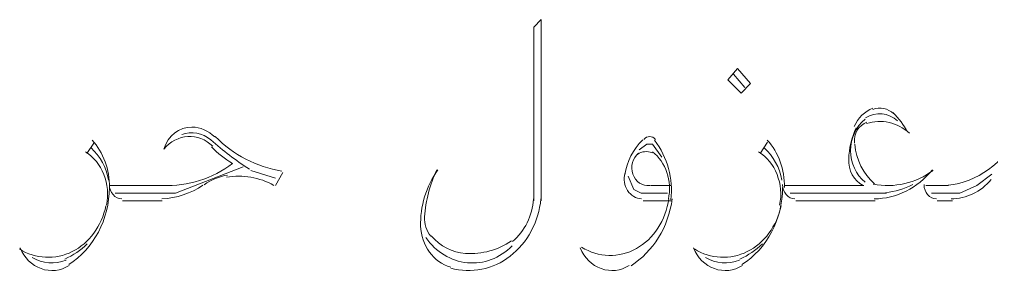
# Model space of a CAD drawing. Header units: inches. Extents: x -351 to 2582, y -266 to 144.
# Drawn here: x 228.685 to 229.573, y -52.474 to -52.245 of the extents above; entities that cross this region are included whole.
import ezdxf

# ---------------------------------------------------------------- set-up
doc = ezdxf.new("R2010")
doc.units = ezdxf.units.IN
doc.header["$MEASUREMENT"] = 0
doc.layers.add('PDF2_Geometry', color=7, linetype='Continuous')
doc.layers.add('WALL', color=7, linetype='Continuous')

# ---------------------------------------------------------------- blocks, each defined once
blk = doc.blocks.new('A$C5888202B')
at = {"layer": 'PDF2_Geometry', "lineweight": 18}
for p, q in [((-1.31397, -4.22146), (-1.30658, -4.21407)), ((-1.31397, -4.39157), (-1.31397, -4.22146)), ((-1.30658, -4.21407), (-1.30658, -4.30282)), ((-1.11428, -4.26214), (-1.12353, -4.27324)), ((-1.10689, -4.28063), (-1.11798, -4.26769)), ((-1.10134, -4.27693), (-1.11428, -4.26214)), ((-1.12353, -4.27324), (-1.11058, -4.28618)), ((-1.11058, -4.28618), (-1.10134, -4.27693)), ((-1.30658, -4.30282), (-1.30658, -4.39157)), ((-1.74478, -4.33425), (-1.75218, -4.34535)), ((-1.21043, -4.34165), (-1.20303, -4.3361)), ((-1.20303, -4.3361), (-1.19749, -4.3361)), ((-1.19749, -4.3361), (-1.18824, -4.34904)), ((-1.0847, -4.33425), (-1.09209, -4.34535)), ((-1.59872, -4.35829), (-1.66528, -4.38417)), ((-1.56728, -4.36938), (-1.59132, -4.36199)), ((-1.56728, -4.37678), (-1.55989, -4.36384)), ((-1.21598, -4.38048), (-1.22152, -4.36753)), ((-0.86467, -4.36568), (-0.87946, -4.37678)), ((-1.67637, -4.37678), (-1.72999, -4.37678)), ((-1.66528, -4.38417), (-1.72445, -4.38417)), ((-1.20858, -4.38417), (-1.21598, -4.38048)), ((-1.1827, -4.38417), (-1.20858, -4.38417)), ((-1.179, -4.37678), (-1.19934, -4.37678)), ((-0.9904, -4.37678), (-1.06806, -4.37678)), ((-0.96821, -4.38417), (-1.06251, -4.38417)), ((-0.92938, -4.37678), (-0.9072, -4.37678)), ((-0.8961, -4.38417), (-0.92384, -4.38417)), ((-0.87946, -4.37678), (-0.8961, -4.38417)), ((-1.71705, -4.39157), (-1.67822, -4.39157)), ((-1.20673, -4.39157), (-1.179, -4.39157)), ((-1.05696, -4.39157), (-0.97931, -4.39157)), ((-0.9035, -4.39157), (-0.91829, -4.39157))]:
    blk.add_line(p, q, dxfattribs=at)
for centre, radius, start, end in [((-1.01616, -4.3616), 0.0782, 28.34609, 45.9942), ((-0.92552, -4.35352), 0.07967, 155.33903, 178.24512), ((-1.43787, -4.11618), 0.28935, 228.26127, 237.62201), ((-1.54204, -4.24631), 0.11777, 224.38446, 260.78523), ((-1.16501, -4.3748), 0.0601, 134.53231, 171.71953), ((-1.25955, -4.38123), 0.08059, 353.19852, 37.26254), ((-1.5483, -4.25618), 0.11631, 225.35031, 238.37133), ((-1.20397, -4.3578), 0.0143, 64.87231, 125.80752), ((-1.6737, -4.26977), 0.10701, 267.94396, 307.00611), ((-1.33409, -4.41424), 0.09084, 144.35347, 181.83077), ((-1.30169, -4.4143), 0.1195, 153.72321, 176.68083), ((-1.2042, -4.37031), 0.02103, 165.06095, 212.71577), ((-0.96731, -4.30118), 0.07557, 259.51211, 306.58501), ((-1.60465, -4.42156), 0.05594, 99.72831, 125.27423), ((-1.60333, -4.43838), 0.07084, 60.68699, 99.6812), ((-1.68131, -4.31407), 0.07566, 271.94505, 304.68922), ((-0.97685, -4.31015), 0.07405, 276.06761, 297.77478), ((-1.39516, -4.40948), 0.02592, 175.35782, 220.6732), ((-1.3761, -4.37111), 0.07222, 266.50644, 303.90749), ((-1.79011, -4.39454), 0.05249, 237.6108, 296.74201), ((-1.80361, -4.38038), 0.07458, 293.643, 314.09226), ((-1.2391, -4.39267), 0.05251, 237.84793, 299.39136), ((-1.12818, -4.39454), 0.05249, 237.6108, 296.74201), ((-1.14168, -4.38038), 0.07458, 293.643, 314.09226), ((-1.78641, -4.41583), 0.03675, 238.28758, 292.45855), ((-1.37772, -4.39421), 0.06574, 254.43173, 308.09712), ((-1.12632, -4.41583), 0.03675, 238.28758, 292.45855), ((-1.78637, -4.4287), 0.03128, 250.20846, 302.62435), ((-1.23722, -4.4287), 0.03128, 250.20846, 302.62435), ((-1.12629, -4.4287), 0.03128, 250.20846, 302.62435)]:
    blk.add_arc(centre, radius, start, end, dxfattribs=at)
for points in [[(-0.98132, -4.30101), (-0.98938, -4.30404), (-0.99604, -4.31047), (-0.99987, -4.31891)], [(-0.95716, -4.31328), (-0.9662, -4.30539), (-0.97853, -4.30432), (-0.98853, -4.31055)], [(-0.96109, -4.30631), (-0.96675, -4.30119), (-0.97444, -4.29962), (-0.98143, -4.30217)], [(-0.98914, -4.31182), (-0.99806, -4.31896), (-1.00334, -4.33039), (-1.00334, -4.34257)], [(-0.98729, -4.31478), (-0.99523, -4.31752), (-1.00035, -4.32601), (-0.99957, -4.33514)], [(-0.94562, -4.32534), (-0.95729, -4.31476), (-0.97308, -4.31125), (-0.98766, -4.31597)], [(-1.62871, -4.33826), (-1.64267, -4.32453), (-1.66398, -4.32573), (-1.67661, -4.34098)], [(-1.64908, -4.31946), (-1.66141, -4.31924), (-1.67251, -4.32793), (-1.67659, -4.34107)], [(-1.63052, -4.3319), (-1.63876, -4.32523), (-1.64934, -4.32327), (-1.65908, -4.3266)], [(-1.62676, -4.32909), (-1.63292, -4.32301), (-1.64087, -4.31957), (-1.64914, -4.31946)], [(-0.90777, -4.37639), (-0.879, -4.37351), (-0.85347, -4.35481), (-0.83978, -4.32665)], [(-1.72999, -4.37855), (-1.72979, -4.36114), (-1.73589, -4.34438), (-1.74687, -4.33218)], [(-1.19451, -4.33153), (-1.19773, -4.32776), (-1.20279, -4.32776), (-1.20601, -4.33153)], [(-1.06806, -4.37855), (-1.06785, -4.36114), (-1.07396, -4.34438), (-1.08494, -4.33218)], [(-0.99929, -4.33634), (-0.9977, -4.35152), (-0.99077, -4.36541), (-0.97999, -4.37499)], [(-1.73295, -4.39595), (-1.72864, -4.37524), (-1.73709, -4.35381), (-1.7536, -4.34366)], [(-1.73083, -4.37153), (-1.73297, -4.35903), (-1.73907, -4.34781), (-1.74802, -4.33995)], [(-1.21135, -4.34501), (-1.21714, -4.34971), (-1.21934, -4.35818), (-1.21675, -4.36561)], [(-1.18197, -4.39009), (-1.17811, -4.3724), (-1.18432, -4.35381), (-1.19749, -4.34357)], [(-1.07287, -4.39595), (-1.06856, -4.37524), (-1.07701, -4.35381), (-1.09352, -4.34366)], [(-1.07074, -4.37153), (-1.07288, -4.35903), (-1.07899, -4.34781), (-1.08793, -4.33995)], [(-1.00334, -4.34257), (-1.00334, -4.35476), (-0.99806, -4.36618), (-0.98914, -4.37332)], [(-1.00517, -4.35056), (-1.00562, -4.3618), (-0.99998, -4.37219), (-0.99103, -4.37654)], [(-0.98014, -4.38972), (-0.95838, -4.38968), (-0.93767, -4.37931), (-0.92314, -4.36119)], [(-1.21675, -4.36561), (-1.21415, -4.37304), (-1.20738, -4.37759), (-1.20028, -4.37667)], [(-0.90477, -4.38972), (-0.88984, -4.38983), (-0.87556, -4.38292), (-0.86548, -4.37073)], [(-1.76986, -4.45414), (-1.74545, -4.43868), (-1.73025, -4.40988), (-1.72999, -4.37852)], [(-1.72999, -4.37578), (-1.73001, -4.37948), (-1.72874, -4.38305), (-1.72648, -4.38565)], [(-1.22189, -4.38168), (-1.21873, -4.38652), (-1.21372, -4.38948), (-1.2083, -4.3897)], [(-1.10977, -4.45414), (-1.08536, -4.43868), (-1.07017, -4.40988), (-1.06991, -4.37852)], [(-1.06991, -4.37578), (-1.06993, -4.37948), (-1.06865, -4.38305), (-1.06639, -4.38565)], [(-0.93123, -4.37578), (-0.93125, -4.37948), (-0.92998, -4.38305), (-0.92772, -4.38565)], [(-1.72648, -4.38565), (-1.72421, -4.38828), (-1.72112, -4.38974), (-1.71792, -4.38972)], [(-1.33716, -4.44595), (-1.3202, -4.43295), (-1.30918, -4.41246), (-1.30698, -4.3898)], [(-1.33477, -4.43145), (-1.32288, -4.42147), (-1.31538, -4.40636), (-1.31416, -4.38991)], [(-1.21858, -4.4553), (-1.19684, -4.44147), (-1.18194, -4.41736), (-1.17811, -4.38983)], [(-1.21333, -4.43842), (-1.19632, -4.42898), (-1.18445, -4.41076), (-1.18153, -4.38963)], [(-1.06639, -4.38565), (-1.06412, -4.38828), (-1.06103, -4.38974), (-1.05783, -4.38972)], [(-0.92772, -4.38565), (-0.92545, -4.38828), (-0.92236, -4.38974), (-0.91916, -4.38972)], [(-1.76649, -4.44142), (-1.74985, -4.43312), (-1.73761, -4.41651), (-1.73341, -4.39654)], [(-1.10456, -4.44142), (-1.08792, -4.43312), (-1.07568, -4.41651), (-1.07148, -4.39654)], [(-1.42489, -4.41624), (-1.42426, -4.43539), (-1.41223, -4.45183), (-1.39527, -4.45671)], [(-1.41979, -4.42761), (-1.40982, -4.44184), (-1.39507, -4.45079), (-1.37904, -4.45235)], [(-1.41452, -4.42591), (-1.40568, -4.43619), (-1.39366, -4.44236), (-1.38087, -4.44323)], [(-1.81754, -4.43774), (-1.81357, -4.44743), (-1.8061, -4.45484), (-1.79696, -4.45813)], [(-1.37904, -4.45235), (-1.36301, -4.4539), (-1.34711, -4.44789), (-1.33514, -4.43578)], [(-1.2684, -4.43774), (-1.26442, -4.44743), (-1.25695, -4.45484), (-1.24782, -4.45813)], [(-1.15746, -4.43774), (-1.15348, -4.44743), (-1.14601, -4.45484), (-1.13688, -4.45813)]]:
    blk.add_open_spline(points, degree=3, dxfattribs=at)

msp = doc.modelspace()

# ---------------------------------------------------------------- block references
at = {"layer": 'WALL', "color": 0, "ltscale": 0.5, "xscale": 0.932005603524069, "yscale": 0.932005603524069, "zscale": 0.932005603524069}
msp.add_blockref('A$C5888202B', (230.37919, -48.3176), dxfattribs=at)

doc.saveas('drawing.dxf')
